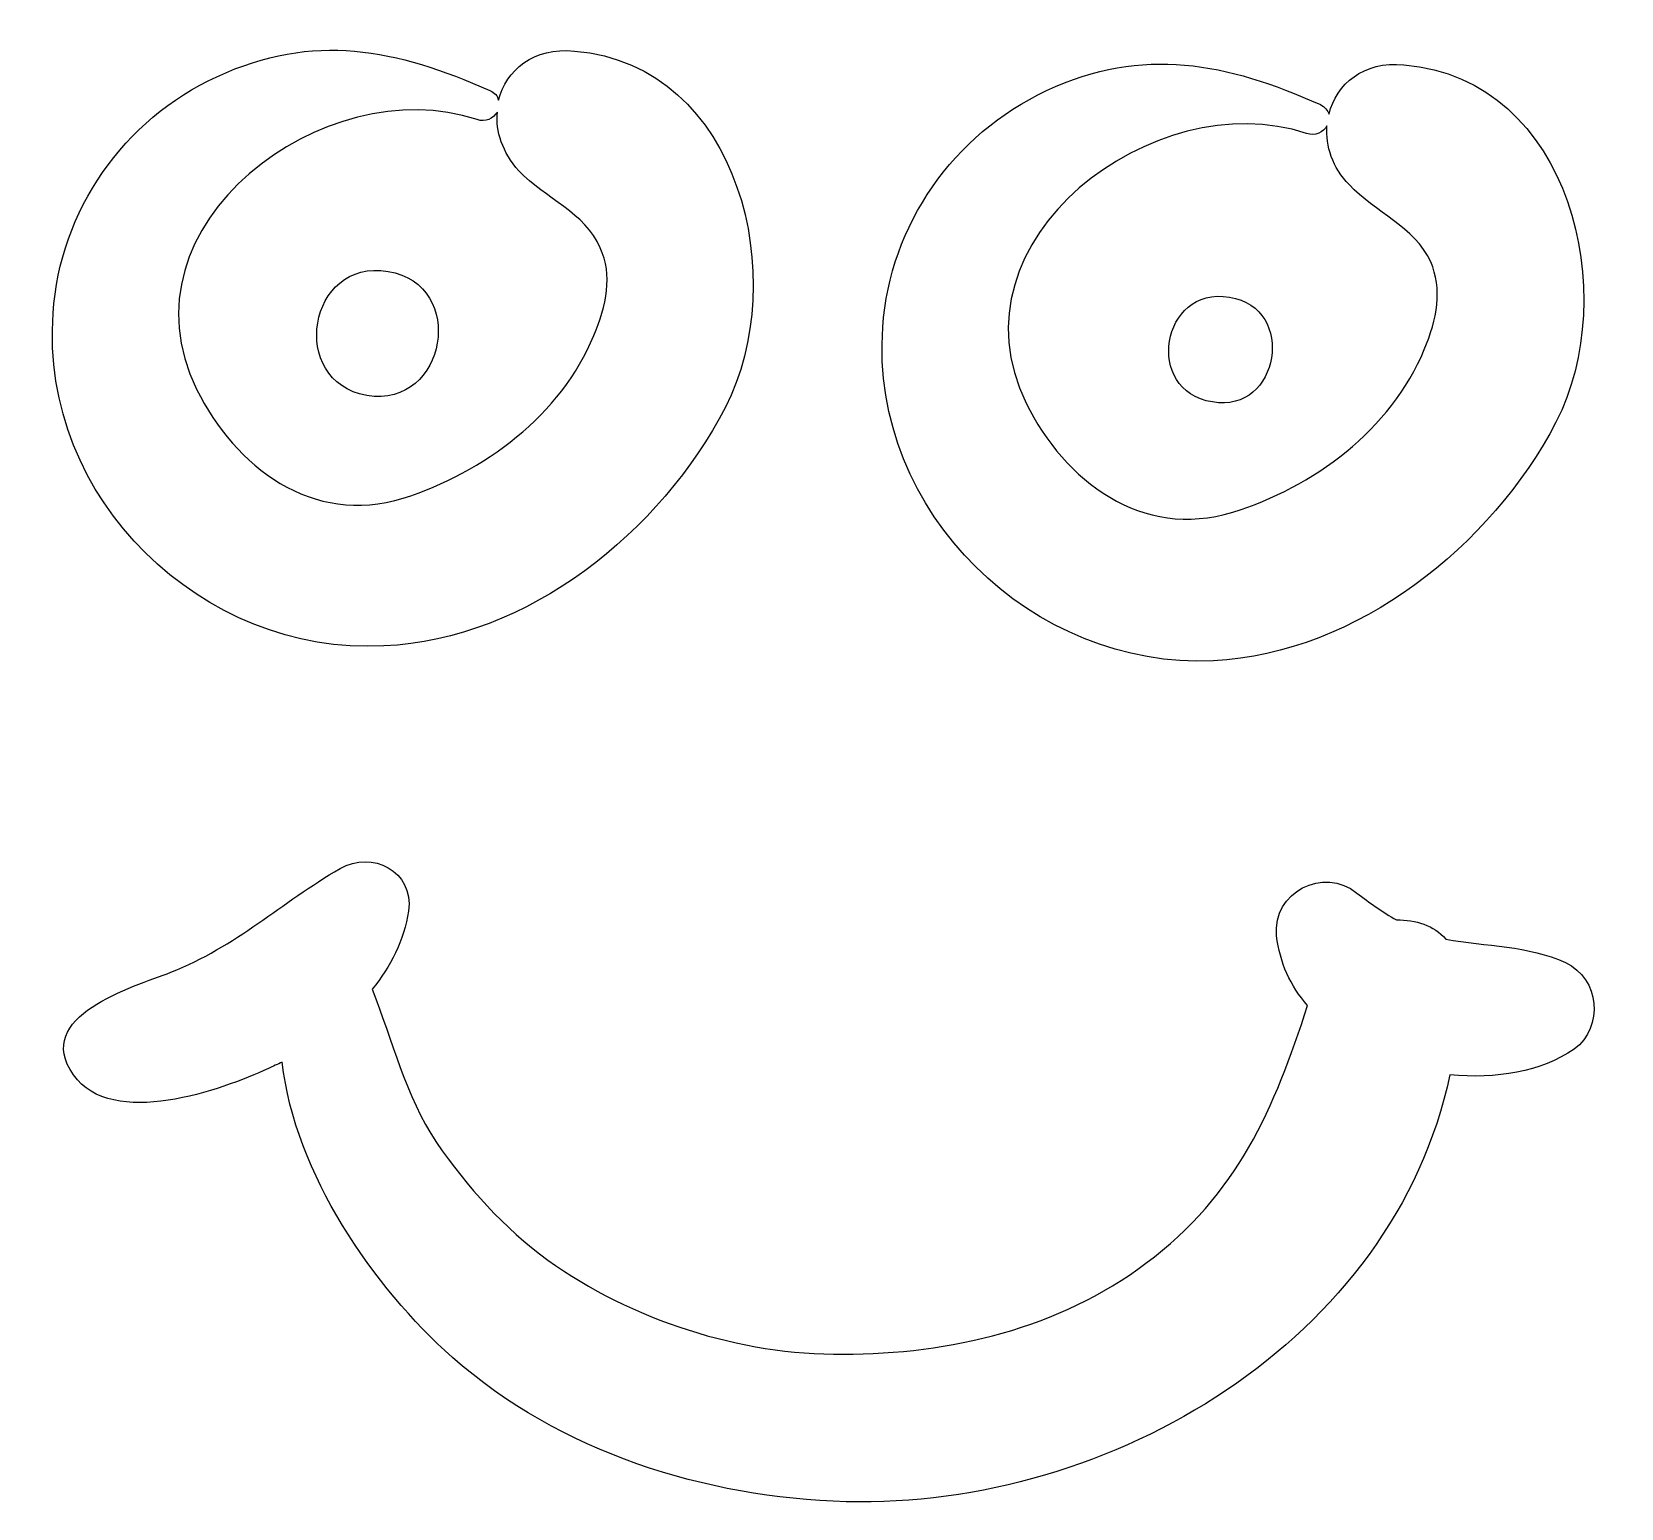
# Model space of a CAD drawing. Header units: centimetres. Extents: x -11.4 to 11.5, y -10.6 to 10.7.
import ezdxf

# ---------------------------------------------------------------- set-up
doc = ezdxf.new("R2010")
doc.units = ezdxf.units.CM
doc.header["$MEASUREMENT"] = 0
doc.layers.add('Layer 1', color=7, linetype='Continuous')

msp = doc.modelspace()

# ---------------------------------------------------------------- linework, layer by layer
at = {"layer": 'Layer 1'}
for points, knots in [([(-6.33345, 1.87599), (-4.25033, 1.96849), (-2.33713, 3.52678), (-1.4113, 5.31692), (-1.4113, 5.31692), (-0.4702, 7.1376), (-1.17984, 10.25415), (-3.58694, 10.45463), (-3.58694, 10.45463), (-4.17334, 10.51657), (-4.5745, 10.17713), (-4.6825, 9.7452), (-4.6825, 9.7452), (-4.69777, 9.80672), (-4.72875, 9.8532), (-4.80595, 9.88374), (-4.80595, 9.88374), (-6.14823, 10.48561), (-7.3518, 10.73255), (-8.74054, 10.08464), (-8.74054, 10.08464), (-10.08283, 9.46725), (-11.00866, 8.15593), (-11.10116, 6.67468), (-11.10116, 6.67468), (-11.30164, 3.98967), (-8.94103, 1.73703), (-6.33345, 1.87599)], [0, 0, 0, 0, 0.125, 0.125, 0.125, 0.125, 0.25, 0.25, 0.25, 0.25, 0.375, 0.375, 0.375, 0.375, 0.5, 0.5, 0.5, 0.5, 0.625, 0.625, 0.625, 0.625, 0.75, 0.75, 0.75, 0.75, 1, 1, 1, 1]), ([(5.62458, 1.66004), (7.70727, 1.76802), (9.63595, 3.32631), (10.56181, 5.10095), (10.56181, 5.10095), (11.50312, 6.92123), (10.79327, 10.05366), (8.3709, 10.25416), (8.3709, 10.25416), (7.78472, 10.3161), (7.39882, 9.97666), (7.29082, 9.54428), (7.29082, 9.54428), (7.27534, 9.59074), (7.22909, 9.65228), (7.16737, 9.68324), (7.16737, 9.68324), (5.80958, 10.28511), (4.62152, 10.53208), (3.21751, 9.88374), (3.21751, 9.88374), (1.87523, 9.25131), (0.96485, 7.95506), (0.85687, 6.47382), (0.85687, 6.47382), (0.67142, 3.78919), (3.03227, 1.53655), (5.62458, 1.66004)], [0, 0, 0, 0, 0.125, 0.125, 0.125, 0.125, 0.25, 0.25, 0.25, 0.25, 0.375, 0.375, 0.375, 0.375, 0.5, 0.5, 0.5, 0.5, 0.625, 0.625, 0.625, 0.625, 0.75, 0.75, 0.75, 0.75, 1, 1, 1, 1]), ([(-9.0335, 5.57891), (-10.20632, 7.95503), (-7.18208, 10.19258), (-4.99114, 9.46725), (-4.99114, 9.46725), (-4.86769, 9.42079), (-4.75968, 9.48273), (-4.69774, 9.57523), (-4.69774, 9.57523), (-4.72872, 9.29773), (-4.62072, 8.98883), (-4.38926, 8.72684), (-4.38926, 8.72684), (-4.00358, 8.32547), (-3.43269, 8.12497), (-3.21671, 7.61559), (-3.21671, 7.61559), (-3.0315, 7.23009), (-3.124, 6.78268), (-3.30921, 6.35072), (-3.30921, 6.35072), (-3.77213, 5.20891), (-4.89843, 4.37558), (-6.05553, 4.00516), (-6.05553, 4.00516), (-7.36728, 3.60419), (-8.47811, 4.45261), (-9.0335, 5.57891)], [0, 0, 0, 0, 0.125, 0.125, 0.125, 0.125, 0.25, 0.25, 0.25, 0.25, 0.375, 0.375, 0.375, 0.375, 0.5, 0.5, 0.5, 0.5, 0.625, 0.625, 0.625, 0.625, 0.75, 0.75, 0.75, 0.75, 1, 1, 1, 1]), ([(6.96684, 9.26675), (7.09032, 9.22029), (7.2138, 9.28223), (7.25984, 9.37475), (7.25984, 9.37475), (7.24455, 9.08135), (7.33705, 8.77288), (7.58401, 8.52591), (7.58401, 8.52591), (7.95422, 8.12493), (8.52511, 7.92446), (8.75656, 7.41508), (8.75656, 7.41508), (8.92629, 7.02961), (8.84906, 6.58175), (8.66406, 6.14982), (8.66406, 6.14982), (8.18567, 4.99253), (7.05934, 4.15962), (5.90202, 3.80469), (5.90202, 3.80469), (4.59069, 3.40329), (3.47965, 4.25213), (2.92424, 5.37843), (2.92424, 5.37843), (1.76719, 7.73905), (4.77572, 9.99169), (6.96684, 9.26675)], [0, 0, 0, 0, 0.125, 0.125, 0.125, 0.125, 0.25, 0.25, 0.25, 0.25, 0.375, 0.375, 0.375, 0.375, 0.5, 0.5, 0.5, 0.5, 0.625, 0.625, 0.625, 0.625, 0.75, 0.75, 0.75, 0.75, 1, 1, 1, 1]), ([(-6.27172, 7.27613), (-7.4288, 7.47703), (-7.72219, 5.68691), (-6.58041, 5.48641), (-6.58041, 5.48641), (-5.4231, 5.30142), (-5.12989, 7.09114), (-6.27172, 7.27613)], [0, 0, 0, 0, 0.33333333, 0.33333333, 0.33333333, 0.33333333, 1, 1, 1, 1]), ([(5.60907, 5.39391), (6.58094, 5.22399), (6.82787, 6.7517), (5.85603, 6.90614), (5.85603, 6.90614), (4.86824, 7.07566), (4.62149, 5.54838), (5.60907, 5.39391)], [0, 0, 0, 0, 0.33333333, 0.33333333, 0.33333333, 0.33333333, 1, 1, 1, 1]), ([(10.70074, -2.69122), (10.1608, -2.44428), (9.55893, -2.45976), (8.97256, -2.35179), (8.97256, -2.35179), (8.80304, -2.15132), (8.5406, -2.07387), (8.26289, -2.07387), (8.26289, -2.07387), (8.0622, -1.96589), (7.87721, -1.82691), (7.692, -1.6884), (7.692, -1.6884), (7.21382, -1.30248), (6.47299, -1.6729), (6.53492, -2.30533), (6.53492, -2.30533), (6.58096, -2.69122), (6.73539, -3.03069), (6.98236, -3.30815), (6.98236, -3.30815), (6.50394, -4.78939), (5.9793, -6.03921), (4.65228, -7.027), (4.65228, -7.027), (3.40252, -7.96791), (1.82875, -8.33833), (0.28597, -8.33833), (0.28597, -8.33833), (-1.19525, -8.35381), (-2.76902, -7.84443), (-3.97276, -6.98057), (-3.97276, -6.98057), (-4.60519, -6.51765), (-5.12984, -5.93126), (-5.5773, -5.28335), (-5.5773, -5.28335), (-6.02495, -4.60446), (-6.20995, -3.81761), (-6.50313, -3.07675), (-6.50313, -3.07675), (-6.2409, -2.75279), (-6.04021, -2.36732), (-5.97849, -1.95045), (-5.97849, -1.95045), (-5.90147, -1.36405), (-6.50313, -1.07108), (-6.96584, -1.33352), (-6.96584, -1.33352), (-7.81465, -1.82697), (-8.46256, -2.45982), (-9.4039, -2.83024), (-9.4039, -2.83024), (-9.95929, -3.04622), (-11.4096, -3.46267), (-10.80791, -4.31148), (-10.80791, -4.31148), (-10.2525, -5.09835), (-8.66325, -4.52746), (-7.99962, -4.21856), (-7.99962, -4.21856), (-7.9381, -4.18803), (-7.86087, -4.15704), (-7.79915, -4.12606), (-7.79915, -4.12606), (-7.61415, -5.74626), (-6.48764, -7.36649), (-5.34601, -8.38482), (-5.34601, -8.38482), (-3.78732, -9.75766), (-1.70463, -10.406), (0.33205, -10.46754), (0.33205, -10.46754), (4.15867, -10.56004), (8.21671, -8.13788), (9.03435, -4.31148), (9.03435, -4.31148), (9.69795, -4.373), (10.34586, -4.26502), (10.82428, -3.94106), (10.82428, -3.94106), (11.25616, -3.61708), (11.19443, -2.92268), (10.70074, -2.69122)], [0, 0, 0, 0, 0.04545455, 0.04545455, 0.04545455, 0.04545455, 0.09090909, 0.09090909, 0.09090909, 0.09090909, 0.13636364, 0.13636364, 0.13636364, 0.13636364, 0.18181818, 0.18181818, 0.18181818, 0.18181818, 0.22727273, 0.22727273, 0.22727273, 0.22727273, 0.27272727, 0.27272727, 0.27272727, 0.27272727, 0.31818182, 0.31818182, 0.31818182, 0.31818182, 0.36363636, 0.36363636, 0.36363636, 0.36363636, 0.40909091, 0.40909091, 0.40909091, 0.40909091, 0.45454545, 0.45454545, 0.45454545, 0.45454545, 0.5, 0.5, 0.5, 0.5, 0.54545455, 0.54545455, 0.54545455, 0.54545455, 0.59090909, 0.59090909, 0.59090909, 0.59090909, 0.63636364, 0.63636364, 0.63636364, 0.63636364, 0.68181818, 0.68181818, 0.68181818, 0.68181818, 0.72727273, 0.72727273, 0.72727273, 0.72727273, 0.77272727, 0.77272727, 0.77272727, 0.77272727, 0.81818182, 0.81818182, 0.81818182, 0.81818182, 0.86363636, 0.86363636, 0.86363636, 0.86363636, 0.90909091, 0.90909091, 0.90909091, 0.90909091, 1, 1, 1, 1])]:
    msp.add_open_spline(points, degree=3, knots=knots, dxfattribs=at)

doc.saveas('drawing.dxf')
